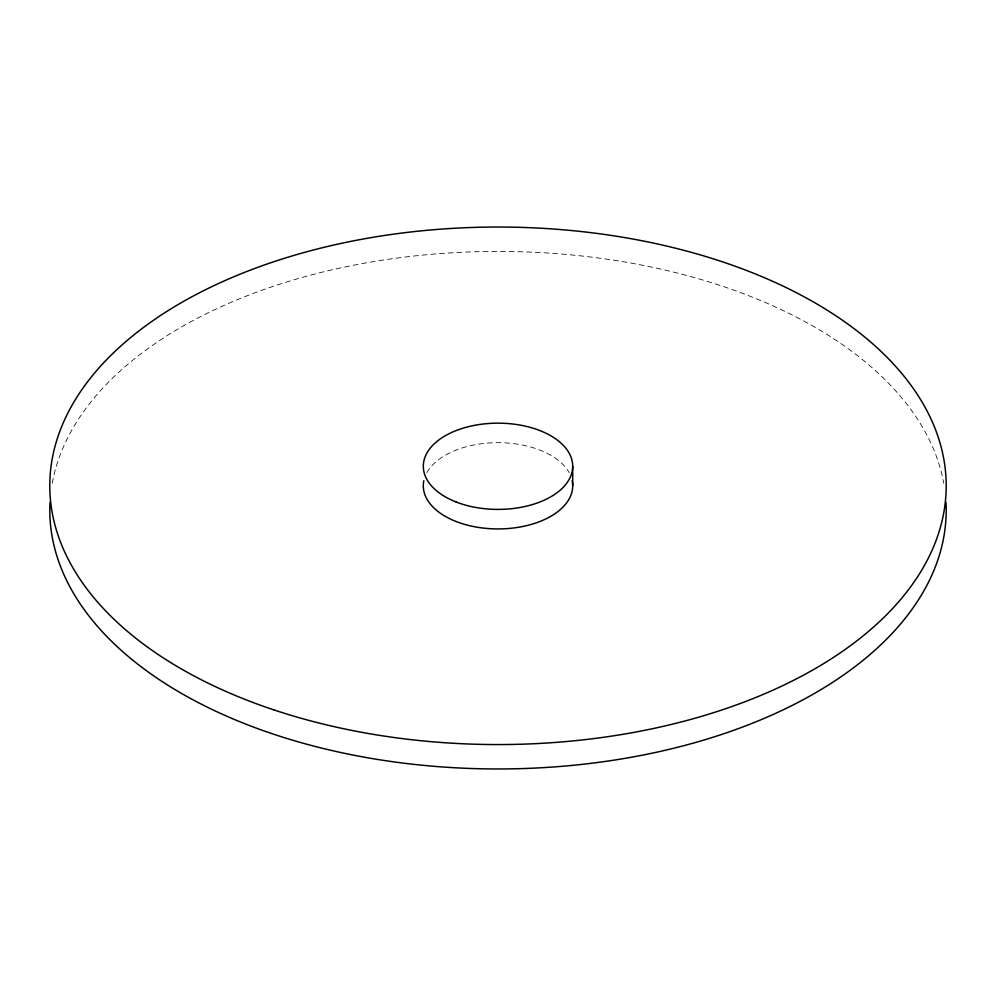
<?xml version="1.0" encoding="UTF-8"?>
<svg xmlns="http://www.w3.org/2000/svg" width="996" height="996" viewBox="0 0 996 996"><rect width="100%" height="100%" fill="white"/><g stroke="black" fill="none" stroke-linecap="round" stroke-linejoin="round"><path stroke-width="0.75" stroke-dasharray="4.98 3.74" d="M426.848 472.664A74.7 43.127 0 0 1 498 442.672A74.7 43.127 0 0 1 569.152 472.664M52.24 483.247A448.2 258.761 0 0 1 498 251.428A448.2 258.761 0 0 1 943.76 483.247"/><path stroke-width="1.49" d="M572.7 466.29L572.7 485.799M572.177 480.682A74.7 43.127 0 0 1 498 528.926A74.7 43.127 0 0 1 423.823 480.682M946.001 502.507A448.2 258.761 0 0 1 498 768.962A448.2 258.761 0 0 1 49.999 502.507M456.131 501.996A74.7 43.127 0 0 0 572.513 469.365A74.7 43.127 0 0 0 465.356 427.496A74.7 43.127 0 0 0 456.131 501.996M273.9 709.899A448.2 258.761 0 0 0 946.2 485.799A448.2 258.761 0 0 0 273.9 261.699A448.2 258.761 0 0 0 273.9 709.899"/></g></svg>
